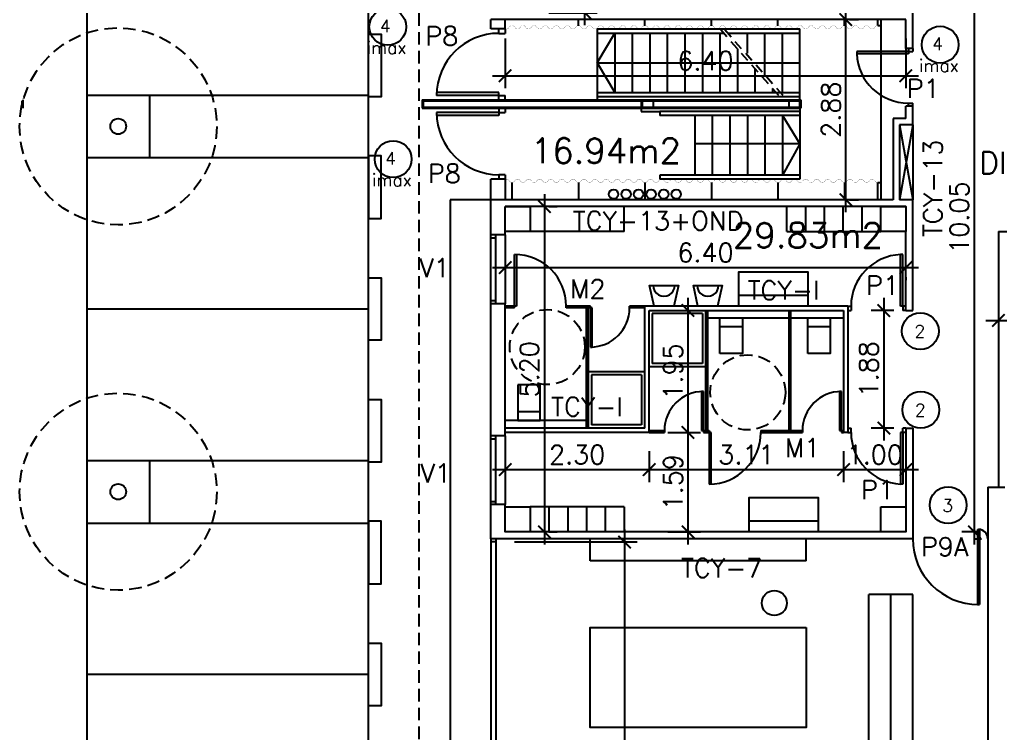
# Model space of a CAD drawing. Extents: x -1 to 154, y -18 to 77.
# Drawn here: x 20.01 to 35.67, y 16.11 to 27.52 of the extents above; entities that cross this region are included whole.
import ezdxf

# ---------------------------------------------------------------- set-up
doc = ezdxf.new("R2010")
doc.units = 0
doc.linetypes.add('TRAZOS', pattern=[0.75, 0.5, -0.25])
doc.layers.get('0').update_dxf_attribs({"linetype": 'CONTINUOUS'})
doc.layers.get('DEFPOINTS').update_dxf_attribs({"linetype": 'CONTINUOUS'})
for name, color, linetype in [('2', 2, 'CONTINUOUS'), ('4', 3, 'CONTINUOUS'), ('AMAESTRADO', 4, 'CONTINUOUS'), ('CARPINT', 1, 'CONTINUOUS'), ('COTAS', 7, 'CONTINUOUS'), ('MOB', 40, 'CONTINUOUS'), ('REF-CAR', 3, 'CONTINUOUS'), ('SANI', 6, 'CONTINUOUS'), ('SUP', 4, 'CONTINUOUS'), ('TABIQUERIA', 4, 'CONTINUOUS')]:
    doc.layers.add(name, color=color, linetype=linetype)
doc.styles.add('ROMANS', font='romans.shx')
doc.dimstyles.get("Standard").update_dxf_attribs({"dimtxt": 0.18, "dimasz": 0.18, "dimexe": 0.18, "dimexo": 0.0625, "dimgap": 0.09, "dimtad": 0, "dimtih": 1, "dimtoh": 1, "dimdec": 4, "dimzin": 0, "dimdsep": 46, "dimtxsty": 'Standard', "dimcen": 0.09, "dimadec": 0, "dimazin": 0, "dimtfac": 1, "dimtdec": 4, "dimtofl": 0, "dimtmove": 0, "dimatfit": 3, "dimfxl": 0, "dimtolj": 1, "dimtzin": 0, "dimarcsym": 0})

# ---------------------------------------------------------------- blocks, each defined once
blk = doc.blocks.new('_ARCHTICK')
at = {"color": 0, "linetype": 'ByBlock', "const_width": 0.15}
blk.add_lwpolyline([(-0.5, -0.5), (0.5, 0.5)], dxfattribs=at)
blk = doc.blocks.new('*D55')
at = {"linetype": 'ByBlock'}
for p, q in [((29.034, 27.432), (29.034, 30.182)), ((28.063, 29.982), (29.234, 29.982)), ((28.463, 27.632), (29.234, 27.632))]:
    blk.add_line(p, q, dxfattribs=at)
at = {"layer": 'DEFPOINTS', "color": 0, "linetype": 'ByBlock'}
for p in [(27.763, 29.982), (29.034, 29.982), (28.163, 27.632)]:
    blk.add_point(p, dxfattribs=at)
at = {"linetype": 'ByBlock', "xscale": 0.2, "yscale": 0.2, "zscale": 0.2}
for p, rotation in [((29.034, 29.982), 90), ((29.034, 27.632), 270)]:
    blk.add_blockref('_ARCHTICK', p, dxfattribs=dict(at, rotation=rotation))
at = {"linetype": 'ByBlock', "insert": (28.794, 28.807), "char_height": 0.3, "attachment_point": 5, "rotation": 90, "style": 'ROMANS'}
blk.add_mtext('\\A1;2.35', dxfattribs=at)
blk = doc.blocks.new('*D58')
at = {"linetype": 'ByBlock'}
for p, q in [((35.257, 29.582), (35.257, 19.132)), ((34.573, 29.382), (35.457, 29.382)), ((35.343, 19.332), (35.057, 19.332))]:
    blk.add_line(p, q, dxfattribs=at)
at = {"layer": 'DEFPOINTS', "color": 0, "linetype": 'ByBlock'}
for p in [(34.273, 29.382), (35.257, 19.332), (35.643, 19.332)]:
    blk.add_point(p, dxfattribs=at)
at = {"linetype": 'ByBlock', "xscale": 0.2, "yscale": 0.2, "zscale": 0.2}
for p, rotation in [((35.257, 29.382), 90), ((35.257, 19.332), 270)]:
    blk.add_blockref('_ARCHTICK', p, dxfattribs=dict(at, rotation=rotation))
at = {"linetype": 'ByBlock', "insert": (35.017, 24.357), "char_height": 0.3, "attachment_point": 5, "rotation": 90, "style": 'ROMANS'}
blk.add_mtext('\\A1;10.05', dxfattribs=at)
blk = doc.blocks.new('*D59')
at = {"linetype": 'ByBlock'}
for p, q in [((35.643, 23.832), (35.643, 22.514)), ((39.553, 23.832), (39.553, 22.514)), ((35.443, 22.714), (39.753, 22.714))]:
    blk.add_line(p, q, dxfattribs=at)
at = {"layer": 'DEFPOINTS', "color": 0, "linetype": 'ByBlock'}
for p in [(35.643, 24.132), (39.553, 24.132), (39.553, 22.714)]:
    blk.add_point(p, dxfattribs=at)
at = {"linetype": 'ByBlock', "xscale": 0.2, "yscale": 0.2, "zscale": 0.2, "rotation": 180}
blk.add_blockref('_ARCHTICK', (35.643, 22.714), dxfattribs=at)
at = {"linetype": 'ByBlock', "xscale": 0.2, "yscale": 0.2, "zscale": 0.2}
blk.add_blockref('_ARCHTICK', (39.553, 22.714), dxfattribs=at)
at = {"linetype": 'ByBlock', "insert": (37.598, 22.954), "char_height": 0.3, "attachment_point": 5, "style": 'ROMANS'}
blk.add_mtext('\\A1;3.91', dxfattribs=at)
blk = doc.blocks.new('*D61')
at = {"linetype": 'ByBlock'}
for p, q in [((34.273, 37.932), (34.273, 38.84)), ((39.553, 37.932), (39.553, 38.84)), ((34.073, 38.64), (39.753, 38.64))]:
    blk.add_line(p, q, dxfattribs=at)
at = {"layer": 'DEFPOINTS', "color": 0, "linetype": 'ByBlock'}
for p in [(39.553, 38.64), (34.273, 37.632), (39.553, 37.632)]:
    blk.add_point(p, dxfattribs=at)
at = {"linetype": 'ByBlock', "xscale": 0.2, "yscale": 0.2, "zscale": 0.2, "rotation": 180}
blk.add_blockref('_ARCHTICK', (34.273, 38.64), dxfattribs=at)
at = {"linetype": 'ByBlock', "xscale": 0.2, "yscale": 0.2, "zscale": 0.2}
blk.add_blockref('_ARCHTICK', (39.553, 38.64), dxfattribs=at)
at = {"linetype": 'ByBlock', "insert": (36.913, 38.88), "char_height": 0.3, "attachment_point": 5, "style": 'ROMANS'}
blk.add_mtext('\\A1;5.28', dxfattribs=at)
blk = doc.blocks.new('*D62')
at = {"linetype": 'ByBlock'}
for p, q in [((33.205, 24.442), (33.205, 27.722)), ((33.263, 27.522), (33.405, 27.522)), ((33.263, 24.642), (33.405, 24.642))]:
    blk.add_line(p, q, dxfattribs=at)
at = {"layer": 'DEFPOINTS', "color": 0, "linetype": 'ByBlock'}
for p in [(32.963, 27.522), (33.205, 27.522), (32.963, 24.642)]:
    blk.add_point(p, dxfattribs=at)
at = {"linetype": 'ByBlock', "xscale": 0.2, "yscale": 0.2, "zscale": 0.2}
for p, rotation in [((33.205, 27.522), 90), ((33.205, 24.642), 270)]:
    blk.add_blockref('_ARCHTICK', p, dxfattribs=dict(at, rotation=rotation))
at = {"linetype": 'ByBlock', "insert": (32.965, 26.082), "char_height": 0.3, "attachment_point": 5, "rotation": 90, "style": 'ROMANS'}
blk.add_mtext('\\A1;2.88', dxfattribs=at)
blk = doc.blocks.new('*D63')
at = {"linetype": 'ByBlock'}
for p, q in [((27.763, 27.222), (27.763, 26.424)), ((34.163, 27.222), (34.163, 26.424)), ((27.563, 26.624), (34.363, 26.624))]:
    blk.add_line(p, q, dxfattribs=at)
at = {"layer": 'DEFPOINTS', "color": 0, "linetype": 'ByBlock'}
for p in [(27.763, 27.522), (34.163, 27.522), (34.163, 26.624)]:
    blk.add_point(p, dxfattribs=at)
at = {"linetype": 'ByBlock', "xscale": 0.2, "yscale": 0.2, "zscale": 0.2, "rotation": 180}
blk.add_blockref('_ARCHTICK', (27.763, 26.624), dxfattribs=at)
at = {"linetype": 'ByBlock', "xscale": 0.2, "yscale": 0.2, "zscale": 0.2}
blk.add_blockref('_ARCHTICK', (34.163, 26.624), dxfattribs=at)
at = {"linetype": 'ByBlock', "insert": (30.963, 26.864), "char_height": 0.3, "attachment_point": 5, "style": 'ROMANS'}
blk.add_mtext('\\A1;6.40', dxfattribs=at)
blk = doc.blocks.new('*D64')
at = {"linetype": 'ByBlock'}
for p, q in [((27.763, 20.622), (27.763, 20.128)), ((30.063, 20.622), (30.063, 20.128)), ((27.563, 20.328), (30.263, 20.328))]:
    blk.add_line(p, q, dxfattribs=at)
at = {"layer": 'DEFPOINTS', "color": 0, "linetype": 'ByBlock'}
for p in [(27.763, 20.922), (30.063, 20.922), (30.063, 20.328)]:
    blk.add_point(p, dxfattribs=at)
at = {"linetype": 'ByBlock', "xscale": 0.2, "yscale": 0.2, "zscale": 0.2, "rotation": 180}
blk.add_blockref('_ARCHTICK', (27.763, 20.328), dxfattribs=at)
at = {"linetype": 'ByBlock', "xscale": 0.2, "yscale": 0.2, "zscale": 0.2}
blk.add_blockref('_ARCHTICK', (30.063, 20.328), dxfattribs=at)
at = {"linetype": 'ByBlock', "insert": (28.913, 20.568), "char_height": 0.3, "attachment_point": 5, "style": 'ROMANS'}
blk.add_mtext('\\A1;2.30', dxfattribs=at)
blk = doc.blocks.new('*D65')
at = {"linetype": 'ByBlock'}
for p, q in [((30.063, 20.622), (30.063, 20.128)), ((33.168, 20.622), (33.168, 20.128)), ((29.863, 20.328), (33.368, 20.328))]:
    blk.add_line(p, q, dxfattribs=at)
at = {"layer": 'DEFPOINTS', "color": 0, "linetype": 'ByBlock'}
for p in [(30.063, 20.922), (33.168, 20.922), (33.168, 20.328)]:
    blk.add_point(p, dxfattribs=at)
at = {"linetype": 'ByBlock', "xscale": 0.2, "yscale": 0.2, "zscale": 0.2, "rotation": 180}
blk.add_blockref('_ARCHTICK', (30.063, 20.328), dxfattribs=at)
at = {"linetype": 'ByBlock', "xscale": 0.2, "yscale": 0.2, "zscale": 0.2}
blk.add_blockref('_ARCHTICK', (33.168, 20.328), dxfattribs=at)
at = {"linetype": 'ByBlock', "insert": (31.616, 20.568), "char_height": 0.3, "attachment_point": 5, "style": 'ROMANS'}
blk.add_mtext('\\A1;3.11', dxfattribs=at)
blk = doc.blocks.new('*D66')
at = {"linetype": 'ByBlock'}
for p, q in [((33.168, 20.622), (33.168, 20.128)), ((34.163, 20.622), (34.163, 20.128)), ((32.968, 20.328), (34.363, 20.328))]:
    blk.add_line(p, q, dxfattribs=at)
at = {"layer": 'DEFPOINTS', "color": 0, "linetype": 'ByBlock'}
for p in [(33.168, 20.922), (34.163, 20.922), (34.163, 20.328)]:
    blk.add_point(p, dxfattribs=at)
at = {"linetype": 'ByBlock', "xscale": 0.2, "yscale": 0.2, "zscale": 0.2, "rotation": 180}
blk.add_blockref('_ARCHTICK', (33.168, 20.328), dxfattribs=at)
at = {"linetype": 'ByBlock', "xscale": 0.2, "yscale": 0.2, "zscale": 0.2}
blk.add_blockref('_ARCHTICK', (34.163, 20.328), dxfattribs=at)
at = {"linetype": 'ByBlock', "insert": (33.666, 20.568), "char_height": 0.3, "attachment_point": 5, "style": 'ROMANS'}
blk.add_mtext('\\A1;1.00', dxfattribs=at)
blk = doc.blocks.new('*D67')
at = {"linetype": 'ByBlock'}
for p, q in [((30.683, 23.072), (30.683, 20.722)), ((30.363, 22.872), (30.883, 22.872)), ((30.363, 20.922), (30.883, 20.922))]:
    blk.add_line(p, q, dxfattribs=at)
at = {"layer": 'DEFPOINTS', "color": 0, "linetype": 'ByBlock'}
for p in [(30.063, 22.872), (30.063, 20.922), (30.683, 20.922)]:
    blk.add_point(p, dxfattribs=at)
at = {"linetype": 'ByBlock', "xscale": 0.2, "yscale": 0.2, "zscale": 0.2}
for p, rotation in [((30.683, 22.872), 90), ((30.683, 20.922), 270)]:
    blk.add_blockref('_ARCHTICK', p, dxfattribs=dict(at, rotation=rotation))
at = {"linetype": 'ByBlock', "insert": (30.443, 21.897), "char_height": 0.3, "attachment_point": 5, "rotation": 90, "style": 'ROMANS'}
blk.add_mtext('\\A1;1.95', dxfattribs=at)
blk = doc.blocks.new('*D68')
at = {"linetype": 'ByBlock'}
for p, q in [((30.683, 21.122), (30.683, 19.132)), ((30.363, 20.922), (30.883, 20.922)), ((30.363, 19.332), (30.883, 19.332))]:
    blk.add_line(p, q, dxfattribs=at)
at = {"layer": 'DEFPOINTS', "color": 0, "linetype": 'ByBlock'}
for p in [(30.063, 20.922), (30.063, 19.332), (30.683, 19.332)]:
    blk.add_point(p, dxfattribs=at)
at = {"linetype": 'ByBlock', "xscale": 0.2, "yscale": 0.2, "zscale": 0.2}
for p, rotation in [((30.683, 20.922), 90), ((30.683, 19.332), 270)]:
    blk.add_blockref('_ARCHTICK', p, dxfattribs=dict(at, rotation=rotation))
at = {"linetype": 'ByBlock', "insert": (30.443, 20.127), "char_height": 0.3, "attachment_point": 5, "rotation": 90, "style": 'ROMANS'}
blk.add_mtext('\\A1;1.59', dxfattribs=at)
blk = doc.blocks.new('*D69')
at = {"linetype": 'ByBlock'}
for p, q in [((28.391, 24.732), (28.391, 19.132)), ((28.463, 24.532), (28.591, 24.532)), ((28.463, 19.332), (28.591, 19.332))]:
    blk.add_line(p, q, dxfattribs=at)
at = {"layer": 'DEFPOINTS', "color": 0, "linetype": 'ByBlock'}
for p in [(28.163, 24.532), (28.163, 19.332), (28.391, 19.332)]:
    blk.add_point(p, dxfattribs=at)
at = {"linetype": 'ByBlock', "xscale": 0.2, "yscale": 0.2, "zscale": 0.2}
for p, rotation in [((28.391, 24.532), 90), ((28.391, 19.332), 270)]:
    blk.add_blockref('_ARCHTICK', p, dxfattribs=dict(at, rotation=rotation))
at = {"linetype": 'ByBlock', "insert": (28.151, 21.932), "char_height": 0.3, "attachment_point": 5, "rotation": 90, "style": 'ROMANS'}
blk.add_mtext('\\A1;5.20', dxfattribs=at)
blk = doc.blocks.new('*D70')
at = {"linetype": 'ByBlock'}
for p, q in [((27.563, 23.985), (34.363, 23.985)), ((27.763, 23.832), (27.763, 23.785)), ((34.163, 23.832), (34.163, 23.785))]:
    blk.add_line(p, q, dxfattribs=at)
at = {"layer": 'DEFPOINTS', "color": 0, "linetype": 'ByBlock'}
for p in [(27.763, 24.132), (34.163, 24.132), (34.163, 23.985)]:
    blk.add_point(p, dxfattribs=at)
at = {"linetype": 'ByBlock', "xscale": 0.2, "yscale": 0.2, "zscale": 0.2, "rotation": 180}
blk.add_blockref('_ARCHTICK', (27.763, 23.985), dxfattribs=at)
at = {"linetype": 'ByBlock', "xscale": 0.2, "yscale": 0.2, "zscale": 0.2}
blk.add_blockref('_ARCHTICK', (34.163, 23.985), dxfattribs=at)
at = {"linetype": 'ByBlock', "insert": (30.963, 24.225), "char_height": 0.3, "attachment_point": 5, "style": 'ROMANS'}
blk.add_mtext('\\A1;6.40', dxfattribs=at)
blk = doc.blocks.new('*D71')
at = {"linetype": 'ByBlock'}
for p, q in [((33.811, 23.072), (33.811, 20.792)), ((33.973, 22.872), (33.611, 22.872)), ((33.973, 20.992), (33.611, 20.992))]:
    blk.add_line(p, q, dxfattribs=at)
at = {"layer": 'DEFPOINTS', "color": 0, "linetype": 'ByBlock'}
for p in [(34.273, 22.872), (33.811, 20.992), (34.273, 20.992)]:
    blk.add_point(p, dxfattribs=at)
at = {"linetype": 'ByBlock', "xscale": 0.2, "yscale": 0.2, "zscale": 0.2}
for p, rotation in [((33.811, 22.872), 90), ((33.811, 20.992), 270)]:
    blk.add_blockref('_ARCHTICK', p, dxfattribs=dict(at, rotation=rotation))
at = {"linetype": 'ByBlock', "insert": (33.571, 21.932), "char_height": 0.3, "attachment_point": 5, "rotation": 90, "style": 'ROMANS'}
blk.add_mtext('\\A1;1.88', dxfattribs=at)
blk = doc.blocks.new('*D73')
at = {"linetype": 'ByBlock'}
for p, q in [((29.671, 19.372), (29.671, 4.132)), ((27.913, 19.172), (29.871, 19.172)), ((29.653, 4.332), (29.871, 4.332))]:
    blk.add_line(p, q, dxfattribs=at)
at = {"layer": 'DEFPOINTS', "color": 0, "linetype": 'ByBlock'}
for p in [(27.613, 19.172), (29.353, 4.332), (29.671, 4.332)]:
    blk.add_point(p, dxfattribs=at)
at = {"linetype": 'ByBlock', "xscale": 0.2, "yscale": 0.2, "zscale": 0.2}
for p, rotation in [((29.671, 19.172), 90), ((29.671, 4.332), 270)]:
    blk.add_blockref('_ARCHTICK', p, dxfattribs=dict(at, rotation=rotation))
at = {"linetype": 'ByBlock', "insert": (29.431, 11.752), "char_height": 0.3, "attachment_point": 5, "rotation": 90, "style": 'ROMANS'}
blk.add_mtext('\\A1;14.84', dxfattribs=at)
blk = doc.blocks.new('P80I')
for p, q in [((-0.07, 0), (-0.07, -0.05)), ((0, 0), (0, -0.05)), ((0, -0.05), (-0.07, -0.05)), ((0, -0.05), (0.825, -0.05)), ((0, -0.05), (0, -0.085)), ((0, -0.085), (0.825, -0.085)), ((0.825, -0.05), (0.825, -0.085)), ((0, -0.875), (-0.07, -0.875)), ((-0.07, -0.925), (-0.07, -0.875)), ((0, -0.925), (0, -0.875))]:
    blk.add_line(p, q)
blk.add_arc((0, -0.05), 0.825, 270, 357.5685)
blk = doc.blocks.new('P80D')
for p, q in [((0, 0), (0, -0.05)), ((0.07, 0), (0.07, -0.05)), ((0, -0.05), (-0.825, -0.05)), ((-0.825, -0.05), (-0.825, -0.085)), ((0, -0.085), (-0.825, -0.085)), ((0, -0.05), (0.07, -0.05)), ((0, -0.05), (0, -0.085)), ((0, -0.875), (0.07, -0.875)), ((0, -0.925), (0, -0.875)), ((0.07, -0.925), (0.07, -0.875))]:
    blk.add_line(p, q)
blk.add_arc((0, -0.05), 0.825, 182.4315, 270)

msp = doc.modelspace()

# ---------------------------------------------------------------- linework, layer by layer
at = {"layer": '2', "linetype": 'TRAZOS', "ltscale": 0.4}
msp.add_line((26.383, 59.722), (26.383, -7.168), dxfattribs=at)
at = {"layer": '2'}
for p, q in [((21.082, 37.995), (21.082, -6.725)), ((25.582, -6.725), (25.582, 37.995)), ((28.934, 27.422), (28.934, 27.522)), ((29.996, 27.422), (29.996, 27.522)), ((31.058, 27.422), (31.058, 27.522)), ((32.12, 27.422), (32.12, 27.522)), ((33.182, 27.422), (33.182, 27.522)), ((33.713, 27.426), (33.713, 27.522)), ((33.713, 27.426), (33.763, 27.426)), ((33.763, 27.522), (33.763, 24.642)), ((29.233, 27.372), (32.472, 27.372)), ((29.233, 27.372), (29.233, 27.307)), ((29.233, 27.307), (31.25, 27.307)), ((29.233, 26.832), (29.513, 27.307)), ((29.233, 27.307), (29.233, 26.357)), ((29.513, 27.307), (29.513, 26.357)), ((29.793, 27.307), (29.793, 26.357)), ((30.073, 27.307), (30.073, 26.357)), ((30.353, 27.307), (30.353, 26.357)), ((30.633, 27.307), (30.633, 26.357)), ((30.913, 27.307), (30.913, 26.357)), ((31.193, 27.307), (31.193, 26.357)), ((31.317, 27.307), (32.472, 27.307)), ((31.632, 26.985), (31.632, 27.307)), ((31.912, 26.633), (31.912, 27.307)), ((32.192, 26.357), (32.192, 27.307)), ((32.472, 26.237), (32.472, 27.372)), ((31.473, 27.054), (31.473, 26.357)), ((29.233, 26.832), (31.86, 26.832)), ((29.233, 26.832), (29.513, 26.357)), ((31.737, 26.832), (32.472, 26.832)), ((31.753, 26.737), (31.753, 26.357)), ((29.233, 26.357), (32.472, 26.357)), ((29.233, 26.357), (29.233, 26.237)), ((32.033, 26.421), (32.033, 26.357)), ((21.082, 26.315), (25.582, 26.315)), ((22.082, 26.315), (22.082, 25.315)), ((29.233, 26.292), (32.472, 26.292)), ((29.937, 26.107), (29.937, 26.052)), ((29.937, 26.052), (30.232, 26.052)), ((32.472, 26.052), (30.232, 26.052)), ((30.232, 26.052), (30.232, 25.987)), ((32.472, 26.107), (32.472, 24.972)), ((32.472, 25.987), (30.232, 25.987)), ((30.792, 25.987), (30.792, 25.037)), ((31.072, 25.987), (31.072, 25.037)), ((31.352, 25.987), (31.352, 25.037)), ((31.632, 25.987), (31.632, 25.037)), ((31.912, 25.987), (31.912, 25.037)), ((32.192, 25.987), (32.192, 25.037)), ((32.192, 25.987), (32.472, 25.537)), ((34.273, 25.842), (34.063, 24.642)), ((34.063, 25.842), (34.273, 24.642)), ((34.273, 25.842), (34.273, 24.642)), ((32.472, 25.537), (30.792, 25.537)), ((32.472, 25.537), (32.192, 25.037)), ((21.082, 25.315), (25.582, 25.315)), ((27.872, 24.918), (27.872, 24.642)), ((28.934, 24.918), (28.934, 24.642)), ((29.996, 24.918), (29.996, 24.642)), ((32.472, 25.037), (30.232, 25.037)), ((30.232, 25.037), (30.232, 24.972)), ((32.472, 24.972), (30.232, 24.972)), ((31.058, 24.918), (31.058, 24.642)), ((32.12, 24.918), (32.12, 24.642)), ((33.182, 24.918), (33.182, 24.642)), ((33.713, 24.918), (33.763, 24.918)), ((33.713, 24.642), (33.713, 24.918)), ((26.883, 24.642), (26.883, 4.557)), ((27.533, 24.642), (26.883, 24.642)), ((35.643, 24.132), (39.553, 24.132)), ((35.643, 24.132), (35.643, 20.047)), ((27.763, 24.081), (27.763, 22.981)), ((25.582, 22.895), (21.082, 22.895)), ((27.763, 20.871), (27.763, 19.771)), ((21.082, 20.475), (25.582, 20.475)), ((22.082, 20.475), (22.082, 19.475)), ((21.082, 19.475), (25.582, 19.475)), ((25.582, 17.055), (21.082, 17.055))]:
    msp.add_line(p, q, dxfattribs=at)
at = {"layer": '2', "linetype": 'TRAZOS', "ltscale": 0.3}
for p, q in [((32.134, 26.307), (31.206, 27.357)), ((32.201, 26.307), (31.272, 27.357))]:
    msp.add_line(p, q, dxfattribs=at)
at = {"layer": '2', "const_width": 0.003}
for points in [[(28.138, 27.372, -0.223555), (28.102, 27.388), (28.086, 27.409, 0.223555), (28.049, 27.426, 0.223555), (28.013, 27.409), (27.996, 27.388, -0.47063), (27.925, 27.388), (27.909, 27.409, 0.223555), (27.872, 27.426, 0.223555), (27.836, 27.409), (27.819, 27.388, -0.348903), (27.763, 27.377)], [(28.049, 24.918, -0.223555), (28.014, 24.934), (27.997, 24.955, 0.223555), (27.961, 24.972, 0.223555), (27.924, 24.955), (27.908, 24.934, -0.47063), (27.837, 24.934), (27.82, 24.955, 0.223555), (27.784, 24.972, 0.112667), (27.763, 24.967, 0.112667)]]:
    msp.add_lwpolyline(points, format="xyb", dxfattribs=at)
at = {"layer": '2'}
for points in [[(29.465, 27.426, 0.003, 0.003, 0.223555), (29.429, 27.409, 0.003, 0.003, 0), (29.412, 27.388, 0.003, 0.003, -0.47063), (29.341, 27.388, 0.003, 0.003, 0), (29.325, 27.409, 0.003, 0.003, 0.223555), (29.288, 27.426, 0.003, 0.003, 0.223555), (29.252, 27.409, 0.003, 0.003, 0), (29.235, 27.388, 0.003, 0.003, -0.47063), (29.164, 27.388, 0.003, 0.003, 0), (29.148, 27.409, 0.003, 0.003, 0.223555), (29.111, 27.426, 0.003, 0.003, 0.223555), (29.075, 27.409, 0.003, 0.003, 0), (29.058, 27.388, 0.003, 0.003, -0.47063), (28.987, 27.388, 0.003, 0.003, 0), (28.971, 27.409, 0.003, 0.003, 0.223555), (28.934, 27.426, 0.003, 0.003, 0.223555), (28.898, 27.409, 0.003, 0.003, 0), (28.881, 27.388, 0.003, 0.003, -0.47063), (28.81, 27.388, 0.003, 0.003, 0), (28.794, 27.409, 0.003, 0.003, 0.223555), (28.757, 27.426, 0.003, 0.003, 0.223555), (28.721, 27.409, 0.003, 0.003, 0), (28.704, 27.388, 0.003, 0.003, -0.47063), (28.633, 27.388, 0.003, 0.003, 0), (28.617, 27.409, 0.003, 0.003, 0.223555), (28.58, 27.426, 0.003, 0.003, 0.223555), (28.544, 27.409, 0.003, 0.003, 0), (28.527, 27.388, 0.003, 0.003, -0.47063), (28.456, 27.388, 0.003, 0.003, 0), (28.44, 27.409, 0.003, 0.003, 0.223555), (28.403, 27.426, 0.003, 0.003, 0.223555), (28.367, 27.409, 0.003, 0.003, 0), (28.35, 27.388, 0.003, 0.003, -0.47063), (28.279, 27.388, 0.003, 0.003, 0), (28.263, 27.409, 0.003, 0.003, 0.223555), (28.226, 27.426, 0.003, 0.003, 0.223555), (28.19, 27.409, 0.003, 0.003, 0), (28.173, 27.388, 0.003, 0.003, -0.47063), (28.102, 27.388, 0.003, 0.003, 0), (28.086, 27.409, 0.003, 0.003, 0.223555), (28.049, 27.426, 0, 0, 0)], [(30.881, 27.426, 0.003, 0.003, 0.223555), (30.845, 27.409, 0.003, 0.003, 0), (30.828, 27.388, 0.003, 0.003, -0.47063), (30.757, 27.388, 0.003, 0.003, 0), (30.741, 27.409, 0.003, 0.003, 0.223555), (30.704, 27.426, 0.003, 0.003, 0.223555), (30.668, 27.409, 0.003, 0.003, 0), (30.651, 27.388, 0.003, 0.003, -0.47063), (30.58, 27.388, 0.003, 0.003, 0), (30.564, 27.409, 0.003, 0.003, 0.223555), (30.527, 27.426, 0.003, 0.003, 0.223555), (30.491, 27.409, 0.003, 0.003, 0), (30.474, 27.388, 0.003, 0.003, -0.47063), (30.403, 27.388, 0.003, 0.003, 0), (30.387, 27.409, 0.003, 0.003, 0.223555), (30.35, 27.426, 0.003, 0.003, 0.223555), (30.314, 27.409, 0.003, 0.003, 0), (30.297, 27.388, 0.003, 0.003, -0.47063), (30.226, 27.388, 0.003, 0.003, 0), (30.21, 27.409, 0.003, 0.003, 0.223555), (30.173, 27.426, 0.003, 0.003, 0.223555), (30.137, 27.409, 0.003, 0.003, 0), (30.12, 27.388, 0.003, 0.003, -0.47063), (30.049, 27.388, 0.003, 0.003, 0), (30.033, 27.409, 0.003, 0.003, 0.223555), (29.996, 27.426, 0.003, 0.003, 0.223555), (29.96, 27.409, 0.003, 0.003, 0), (29.943, 27.388, 0.003, 0.003, -0.47063), (29.872, 27.388, 0.003, 0.003, 0), (29.856, 27.409, 0.003, 0.003, 0.223555), (29.819, 27.426, 0.003, 0.003, 0.223555), (29.783, 27.409, 0.003, 0.003, 0), (29.766, 27.388, 0.003, 0.003, -0.47063), (29.695, 27.388, 0.003, 0.003, 0), (29.679, 27.409, 0.003, 0.003, 0.223555), (29.642, 27.426, 0.003, 0.003, 0.223555), (29.606, 27.409, 0.003, 0.003, 0), (29.589, 27.388, 0.003, 0.003, -0.47063), (29.518, 27.388, 0.003, 0.003, 0), (29.502, 27.409, 0.003, 0.003, 0.223555), (29.465, 27.426, 0, 0, 0)], [(32.297, 27.426, 0.003, 0.003, 0.223555), (32.261, 27.409, 0.003, 0.003, 0), (32.244, 27.388, 0.003, 0.003, -0.47063), (32.173, 27.388, 0.003, 0.003, 0), (32.157, 27.409, 0.003, 0.003, 0.223555), (32.12, 27.426, 0.003, 0.003, 0.223555), (32.084, 27.409, 0.003, 0.003, 0), (32.067, 27.388, 0.003, 0.003, -0.47063), (31.996, 27.388, 0.003, 0.003, 0), (31.98, 27.409, 0.003, 0.003, 0.223555), (31.943, 27.426, 0.003, 0.003, 0.223555), (31.907, 27.409, 0.003, 0.003, 0), (31.89, 27.388, 0.003, 0.003, -0.47063), (31.819, 27.388, 0.003, 0.003, 0), (31.803, 27.409, 0.003, 0.003, 0.223555), (31.766, 27.426, 0.003, 0.003, 0.223555), (31.73, 27.409, 0.003, 0.003, 0), (31.713, 27.388, 0.003, 0.003, -0.47063), (31.642, 27.388, 0.003, 0.003, 0), (31.626, 27.409, 0.003, 0.003, 0.223555), (31.589, 27.426, 0.003, 0.003, 0.223555), (31.553, 27.409, 0.003, 0.003, 0), (31.536, 27.388, 0.003, 0.003, -0.47063), (31.465, 27.388, 0.003, 0.003, 0), (31.449, 27.409, 0.003, 0.003, 0.223555), (31.412, 27.426, 0.003, 0.003, 0.223555), (31.376, 27.409, 0.003, 0.003, 0), (31.359, 27.388, 0.003, 0.003, -0.47063), (31.288, 27.388, 0.003, 0.003, 0), (31.272, 27.409, 0.003, 0.003, 0.223555), (31.235, 27.426, 0.003, 0.003, 0.223555), (31.199, 27.409, 0.003, 0.003, 0), (31.182, 27.388, 0.003, 0.003, -0.47063), (31.111, 27.388, 0.003, 0.003, 0), (31.095, 27.409, 0.003, 0.003, 0.223555), (31.058, 27.426, 0.003, 0.003, 0.223555), (31.022, 27.409, 0.003, 0.003, 0), (31.005, 27.388, 0.003, 0.003, -0.47063), (30.934, 27.388, 0.003, 0.003, 0), (30.918, 27.409, 0.003, 0.003, 0.223555), (30.881, 27.426, 0, 0, 0)], [(33.713, 27.426, 0.003, 0.003, 0.223555), (33.677, 27.409, 0.003, 0.003, 0), (33.66, 27.388, 0.003, 0.003, -0.47063), (33.589, 27.388, 0.003, 0.003, 0), (33.573, 27.409, 0.003, 0.003, 0.223555), (33.536, 27.426, 0.003, 0.003, 0.223555), (33.5, 27.409, 0.003, 0.003, 0), (33.483, 27.388, 0.003, 0.003, -0.47063), (33.412, 27.388, 0.003, 0.003, 0), (33.396, 27.409, 0.003, 0.003, 0.223555), (33.359, 27.426, 0.003, 0.003, 0.223555), (33.323, 27.409, 0.003, 0.003, 0), (33.306, 27.388, 0.003, 0.003, -0.47063), (33.235, 27.388, 0.003, 0.003, 0), (33.219, 27.409, 0.003, 0.003, 0.223555), (33.182, 27.426, 0.003, 0.003, 0.223555), (33.146, 27.409, 0.003, 0.003, 0), (33.129, 27.388, 0.003, 0.003, -0.47063), (33.058, 27.388, 0.003, 0.003, 0), (33.042, 27.409, 0.003, 0.003, 0.223555), (33.005, 27.426, 0.003, 0.003, 0.223555), (32.969, 27.409, 0.003, 0.003, 0), (32.952, 27.388, 0.003, 0.003, -0.47063), (32.881, 27.388, 0.003, 0.003, 0), (32.865, 27.409, 0.003, 0.003, 0.223555), (32.828, 27.426, 0.003, 0.003, 0.223555), (32.792, 27.409, 0.003, 0.003, 0), (32.775, 27.388, 0.003, 0.003, -0.47063), (32.704, 27.388, 0.003, 0.003, 0), (32.688, 27.409, 0.003, 0.003, 0.223555), (32.651, 27.426, 0.003, 0.003, 0.223555), (32.615, 27.409, 0.003, 0.003, 0), (32.598, 27.388, 0.003, 0.003, -0.47063), (32.527, 27.388, 0.003, 0.003, 0), (32.511, 27.409, 0.003, 0.003, 0.223555), (32.474, 27.426, 0.003, 0.003, 0.223555), (32.438, 27.409, 0.003, 0.003, 0), (32.421, 27.388, 0.003, 0.003, -0.47063), (32.35, 27.388, 0.003, 0.003, 0), (32.334, 27.409, 0.003, 0.003, 0.223555), (32.297, 27.426, 0, 0, 0)], [(29.465, 24.918, 0.003, 0.003, -0.223555), (29.429, 24.935, 0.003, 0.003, 0), (29.412, 24.955, 0.003, 0.003, 0.47063), (29.341, 24.955, 0.003, 0.003, 0), (29.325, 24.935, 0.003, 0.003, -0.223555), (29.288, 24.918, 0.003, 0.003, -0.223555), (29.252, 24.935, 0.003, 0.003, 0), (29.235, 24.955, 0.003, 0.003, 0.47063), (29.164, 24.955, 0.003, 0.003, 0), (29.148, 24.935, 0.003, 0.003, -0.223555), (29.111, 24.918, 0.003, 0.003, -0.223555), (29.075, 24.935, 0.003, 0.003, 0), (29.058, 24.955, 0.003, 0.003, 0.47063), (28.987, 24.955, 0.003, 0.003, 0), (28.971, 24.935, 0.003, 0.003, -0.223555), (28.934, 24.918, 0.003, 0.003, -0.223555), (28.898, 24.935, 0.003, 0.003, 0), (28.881, 24.955, 0.003, 0.003, 0.47063), (28.81, 24.955, 0.003, 0.003, 0), (28.794, 24.935, 0.003, 0.003, -0.223555), (28.757, 24.918, 0.003, 0.003, -0.223555), (28.721, 24.935, 0.003, 0.003, 0), (28.704, 24.955, 0.003, 0.003, 0.47063), (28.633, 24.955, 0.003, 0.003, 0), (28.617, 24.935, 0.003, 0.003, -0.223555), (28.58, 24.918, 0.003, 0.003, -0.223555), (28.544, 24.935, 0.003, 0.003, 0), (28.527, 24.955, 0.003, 0.003, 0.47063), (28.456, 24.955, 0.003, 0.003, 0), (28.44, 24.935, 0.003, 0.003, -0.223555), (28.403, 24.918, 0.003, 0.003, -0.223555), (28.367, 24.935, 0.003, 0.003, 0), (28.35, 24.955, 0.003, 0.003, 0.47063), (28.279, 24.955, 0.003, 0.003, 0), (28.263, 24.935, 0.003, 0.003, -0.223555), (28.226, 24.918, 0.003, 0.003, -0.223555), (28.19, 24.935, 0.003, 0.003, 0), (28.173, 24.955, 0.003, 0.003, 0.47063), (28.102, 24.955, 0.003, 0.003, 0), (28.086, 24.935, 0.003, 0.003, -0.223555), (28.049, 24.918, 0, 0, 0)], [(30.881, 24.918, 0.003, 0.003, -0.223555), (30.845, 24.935, 0.003, 0.003, 0), (30.828, 24.955, 0.003, 0.003, 0.47063), (30.757, 24.955, 0.003, 0.003, 0), (30.741, 24.935, 0.003, 0.003, -0.223555), (30.704, 24.918, 0.003, 0.003, -0.223555), (30.668, 24.935, 0.003, 0.003, 0), (30.651, 24.955, 0.003, 0.003, 0.47063), (30.58, 24.955, 0.003, 0.003, 0), (30.564, 24.935, 0.003, 0.003, -0.223555), (30.527, 24.918, 0.003, 0.003, -0.223555), (30.491, 24.935, 0.003, 0.003, 0), (30.474, 24.955, 0.003, 0.003, 0.47063), (30.403, 24.955, 0.003, 0.003, 0), (30.387, 24.935, 0.003, 0.003, -0.223555), (30.35, 24.918, 0.003, 0.003, -0.223555), (30.314, 24.935, 0.003, 0.003, 0), (30.297, 24.955, 0.003, 0.003, 0.47063), (30.226, 24.955, 0.003, 0.003, 0), (30.21, 24.935, 0.003, 0.003, -0.223555), (30.173, 24.918, 0.003, 0.003, -0.223555), (30.137, 24.935, 0.003, 0.003, 0), (30.12, 24.955, 0.003, 0.003, 0.47063), (30.049, 24.955, 0.003, 0.003, 0), (30.033, 24.935, 0.003, 0.003, -0.223555), (29.996, 24.918, 0.003, 0.003, -0.223555), (29.96, 24.935, 0.003, 0.003, 0), (29.943, 24.955, 0.003, 0.003, 0.47063), (29.872, 24.955, 0.003, 0.003, 0), (29.856, 24.935, 0.003, 0.003, -0.223555), (29.819, 24.918, 0.003, 0.003, -0.223555), (29.783, 24.935, 0.003, 0.003, 0), (29.766, 24.955, 0.003, 0.003, 0.47063), (29.695, 24.955, 0.003, 0.003, 0), (29.679, 24.935, 0.003, 0.003, -0.223555), (29.642, 24.918, 0.003, 0.003, -0.223555), (29.606, 24.935, 0.003, 0.003, 0), (29.589, 24.955, 0.003, 0.003, 0.47063), (29.518, 24.955, 0.003, 0.003, 0), (29.502, 24.935, 0.003, 0.003, -0.223555), (29.465, 24.918, 0, 0, 0)], [(32.297, 24.918, 0.003, 0.003, -0.223555), (32.261, 24.935, 0.003, 0.003, 0), (32.244, 24.955, 0.003, 0.003, 0.47063), (32.173, 24.955, 0.003, 0.003, 0), (32.157, 24.935, 0.003, 0.003, -0.223555), (32.12, 24.918, 0.003, 0.003, -0.223555), (32.084, 24.935, 0.003, 0.003, 0), (32.067, 24.955, 0.003, 0.003, 0.47063), (31.996, 24.955, 0.003, 0.003, 0), (31.98, 24.935, 0.003, 0.003, -0.223555), (31.943, 24.918, 0.003, 0.003, -0.223555), (31.907, 24.935, 0.003, 0.003, 0), (31.89, 24.955, 0.003, 0.003, 0.47063), (31.819, 24.955, 0.003, 0.003, 0), (31.803, 24.935, 0.003, 0.003, -0.223555), (31.766, 24.918, 0.003, 0.003, -0.223555), (31.73, 24.935, 0.003, 0.003, 0), (31.713, 24.955, 0.003, 0.003, 0.47063), (31.642, 24.955, 0.003, 0.003, 0), (31.626, 24.935, 0.003, 0.003, -0.223555), (31.589, 24.918, 0.003, 0.003, -0.223555), (31.553, 24.935, 0.003, 0.003, 0), (31.536, 24.955, 0.003, 0.003, 0.47063), (31.465, 24.955, 0.003, 0.003, 0), (31.449, 24.935, 0.003, 0.003, -0.223555), (31.412, 24.918, 0.003, 0.003, -0.223555), (31.376, 24.935, 0.003, 0.003, 0), (31.359, 24.955, 0.003, 0.003, 0.47063), (31.288, 24.955, 0.003, 0.003, 0), (31.272, 24.935, 0.003, 0.003, -0.223555), (31.235, 24.918, 0.003, 0.003, -0.223555), (31.199, 24.935, 0.003, 0.003, 0), (31.182, 24.955, 0.003, 0.003, 0.47063), (31.111, 24.955, 0.003, 0.003, 0), (31.095, 24.935, 0.003, 0.003, -0.223555), (31.058, 24.918, 0.003, 0.003, -0.223555), (31.022, 24.935, 0.003, 0.003, 0), (31.005, 24.955, 0.003, 0.003, 0.47063), (30.934, 24.955, 0.003, 0.003, 0), (30.918, 24.935, 0.003, 0.003, -0.223555), (30.881, 24.918, 0, 0, 0)], [(33.713, 24.918, 0.003, 0.003, -0.223555), (33.677, 24.935, 0.003, 0.003, 0), (33.66, 24.955, 0.003, 0.003, 0.47063), (33.589, 24.955, 0.003, 0.003, 0), (33.573, 24.935, 0.003, 0.003, -0.223555), (33.536, 24.918, 0.003, 0.003, -0.223555), (33.5, 24.935, 0.003, 0.003, 0), (33.483, 24.955, 0.003, 0.003, 0.47063), (33.412, 24.955, 0.003, 0.003, 0), (33.396, 24.935, 0.003, 0.003, -0.223555), (33.359, 24.918, 0.003, 0.003, -0.223555), (33.323, 24.935, 0.003, 0.003, 0), (33.306, 24.955, 0.003, 0.003, 0.47063), (33.235, 24.955, 0.003, 0.003, 0), (33.219, 24.935, 0.003, 0.003, -0.223555), (33.182, 24.918, 0.003, 0.003, -0.223555), (33.146, 24.935, 0.003, 0.003, 0), (33.129, 24.955, 0.003, 0.003, 0.47063), (33.058, 24.955, 0.003, 0.003, 0), (33.042, 24.935, 0.003, 0.003, -0.223555), (33.005, 24.918, 0.003, 0.003, -0.223555), (32.969, 24.935, 0.003, 0.003, 0), (32.952, 24.955, 0.003, 0.003, 0.47063), (32.881, 24.955, 0.003, 0.003, 0), (32.865, 24.935, 0.003, 0.003, -0.223555), (32.828, 24.918, 0.003, 0.003, -0.223555), (32.792, 24.935, 0.003, 0.003, 0), (32.775, 24.955, 0.003, 0.003, 0.47063), (32.704, 24.955, 0.003, 0.003, 0), (32.688, 24.935, 0.003, 0.003, -0.223555), (32.651, 24.918, 0.003, 0.003, -0.223555), (32.615, 24.935, 0.003, 0.003, 0), (32.598, 24.955, 0.003, 0.003, 0.47063), (32.527, 24.955, 0.003, 0.003, 0), (32.511, 24.935, 0.003, 0.003, -0.223555), (32.474, 24.918, 0.003, 0.003, -0.223555), (32.438, 24.935, 0.003, 0.003, 0), (32.421, 24.955, 0.003, 0.003, 0.47063), (32.35, 24.955, 0.003, 0.003, 0), (32.334, 24.935, 0.003, 0.003, -0.223555), (32.297, 24.918, 0, 0, 0)]]:
    msp.add_lwpolyline(points, format="xyseb", dxfattribs=at)
for points in [[(25.582, 27.288), (25.782, 27.288), (25.782, 26.288), (25.582, 26.288)], [(25.582, 24.342), (25.782, 24.342), (25.782, 25.342), (25.582, 25.342)], [(25.582, 23.395), (25.782, 23.395), (25.782, 22.395), (25.582, 22.395)], [(25.582, 21.448), (25.782, 21.448), (25.782, 20.448), (25.582, 20.448)], [(25.582, 18.502), (25.782, 18.502), (25.782, 19.502), (25.582, 19.502)], [(25.582, 17.555), (25.782, 17.555), (25.782, 16.555), (25.582, 16.555)]]:
    msp.add_lwpolyline(points, close=True, dxfattribs=at)
at = {"layer": '2', "linetype": 'TRAZOS', "ltscale": 0.4}
for centre, radius in [((21.582, 25.815), 1.575), ((28.436, 22.287), 0.6), ((31.639, 21.563), 0.6), ((21.582, 19.975), 1.575)]:
    msp.add_circle(centre, radius, dxfattribs=at)
at = {"layer": '2'}
for centre in [(29.495, 24.73), (29.695, 24.73), (29.895, 24.73), (30.095, 24.73), (30.295, 24.73), (30.495, 24.73)]:
    msp.add_circle(centre, 0.075, dxfattribs=at)
at = {"layer": '4'}
for p, q in [((34.273, 27.062), (34.273, 28.312)), ((34.163, 27.522), (27.533, 27.522)), ((27.533, 27.372), (27.533, 27.522)), ((27.763, 27.372), (27.763, 27.522)), ((34.163, 27.062), (34.163, 27.522)), ((27.763, 27.372), (27.533, 27.372)), ((34.273, 27.062), (34.163, 27.062)), ((20.042, 26.222), (20.042, 26.122)), ((20.057, 26.237), (20.057, 26.107)), ((26.437, 26.237), (32.487, 26.237)), ((26.437, 26.237), (26.437, 26.107)), ((26.452, 26.222), (32.472, 26.222)), ((26.452, 26.222), (26.452, 26.122)), ((29.937, 26.237), (29.937, 26.107)), ((32.487, 26.237), (32.487, 26.107)), ((26.437, 26.107), (32.487, 26.107)), ((26.452, 26.122), (32.472, 26.122)), ((34.273, 26.137), (34.163, 26.137)), ((34.163, 25.942), (34.163, 26.137)), ((34.273, 25.842), (34.273, 26.137)), ((33.963, 25.942), (33.963, 24.642)), ((34.163, 25.942), (33.963, 25.942)), ((34.273, 25.842), (34.063, 25.842)), ((34.063, 25.842), (34.063, 24.642)), ((27.763, 24.972), (27.533, 24.972)), ((27.533, 24.642), (27.533, 24.972)), ((27.763, 24.972), (27.763, 24.642)), ((33.963, 24.642), (27.533, 24.642)), ((27.533, 24.081), (27.533, 24.642)), ((34.273, 24.642), (34.063, 24.642)), ((34.273, 22.872), (34.273, 24.642)), ((34.163, 24.532), (27.763, 24.532)), ((27.763, 24.081), (27.763, 24.532)), ((34.163, 22.872), (34.163, 24.132)), ((27.763, 24.081), (27.533, 24.081)), ((27.533, 20.871), (27.533, 22.981)), ((27.763, 22.981), (27.533, 22.981)), ((27.763, 20.871), (27.763, 22.981)), ((29.993, 20.992), (29.993, 22.942)), ((33.238, 22.942), (29.993, 22.942)), ((33.238, 22.942), (33.238, 22.872)), ((30.063, 20.922), (30.063, 22.872)), ((30.063, 22.872), (33.168, 22.872)), ((30.993, 22.752), (32.293, 22.752)), ((32.323, 22.752), (33.168, 22.752)), ((33.168, 22.872), (33.168, 20.922)), ((33.238, 22.872), (33.238, 20.922)), ((34.163, 22.872), (34.273, 22.872)), ((29.063, 21.112), (27.763, 21.112)), ((27.763, 20.871), (27.533, 20.871)), ((29.993, 20.992), (27.763, 20.992)), ((30.063, 20.922), (27.763, 20.922)), ((33.238, 20.922), (33.168, 20.922)), ((34.163, 20.992), (34.163, 19.732)), ((34.163, 20.992), (34.273, 20.992)), ((34.273, 20.992), (34.273, 19.222)), ((35.473, 20.047), (35.473, -3.703)), ((35.473, 20.047), (35.743, 20.047)), ((27.763, 19.771), (27.533, 19.771)), ((27.533, 19.222), (27.533, 19.771)), ((27.763, 19.332), (27.763, 19.771)), ((33.763, 19.332), (27.763, 19.332)), ((34.273, 19.222), (27.533, 19.222))]:
    msp.add_line(p, q, dxfattribs=at)
for points in [[(29.952, 26.222), (29.952, 26.122), (30.132, 26.122), (30.132, 26.222)], [(32.292, 26.222), (32.292, 26.122), (32.472, 26.122), (32.472, 26.222)], [(27.763, 24.532), (28.163, 24.532), (28.163, 24.132), (27.763, 24.132)], [(33.763, 24.532), (34.163, 24.532), (34.163, 24.132), (33.763, 24.132)], [(27.763, 19.732), (28.163, 19.732), (28.163, 19.332), (27.763, 19.332)], [(33.763, 19.732), (34.163, 19.732), (34.163, 19.332), (33.763, 19.332)]]:
    msp.add_lwpolyline(points, close=True, dxfattribs=at)
for centre in [(21.582, 25.815), (21.582, 19.975)]:
    msp.add_circle(centre, 0.125, dxfattribs=at)
at = {"layer": 'AMAESTRADO'}
for centre in [(25.887, 27.407), (34.711, 27.121), (25.973, 25.292), (34.394, 22.543), (34.401, 21.285), (34.838, 19.761)]:
    msp.add_circle(centre, 0.294, dxfattribs=at)
at = {"layer": 'CARPINT'}
for p, q in [((27.663, 27.302), (27.663, 27.372)), ((27.663, 27.302), (27.763, 27.302)), ((27.763, 27.372), (27.763, 27.302)), ((27.663, 26.357), (26.668, 26.357)), ((27.663, 26.307), (27.663, 26.357)), ((27.663, 26.307), (26.668, 26.307)), ((27.663, 26.307), (27.763, 26.307)), ((27.663, 26.237), (27.663, 26.307)), ((27.763, 26.237), (27.763, 26.307)), ((27.663, 26.037), (26.668, 26.037)), ((27.663, 26.107), (27.663, 26.037)), ((27.663, 26.037), (27.663, 25.987)), ((27.663, 26.037), (27.763, 26.037)), ((27.763, 26.107), (27.763, 26.037)), ((27.663, 25.987), (26.668, 25.987)), ((27.663, 25.042), (27.663, 24.972)), ((27.763, 25.042), (27.663, 25.042)), ((27.763, 25.042), (27.763, 24.972)), ((27.533, 22.981), (27.533, 24.081)), ((27.533, 24.031), (27.613, 24.031)), ((27.613, 22.981), (27.613, 24.081)), ((27.913, 22.942), (27.913, 23.767)), ((27.943, 23.767), (27.943, 22.942)), ((27.533, 23.031), (27.613, 23.031)), ((27.913, 22.942), (27.763, 22.942)), ((27.913, 22.912), (27.763, 22.912)), ((27.943, 22.942), (27.913, 22.942)), ((27.913, 22.912), (27.913, 22.942)), ((28.738, 22.912), (28.738, 22.942)), ((29.125, 22.942), (28.738, 22.942)), ((29.155, 22.912), (28.738, 22.912)), ((29.063, 20.992), (29.063, 22.912)), ((29.093, 20.992), (29.093, 22.912)), ((29.125, 22.912), (29.125, 22.942)), ((29.155, 22.912), (29.125, 22.912)), ((29.125, 22.912), (29.125, 22.287)), ((29.155, 22.287), (29.155, 22.912)), ((29.993, 22.942), (29.75, 22.942)), ((29.75, 22.912), (29.75, 22.942)), ((29.993, 22.912), (29.75, 22.912)), ((30.963, 22.872), (30.963, 20.952)), ((30.993, 22.872), (30.993, 20.952)), ((32.293, 22.872), (32.293, 20.952)), ((32.323, 22.872), (32.323, 20.952)), ((29.125, 22.287), (29.155, 22.287)), ((30.901, 21.577), (30.901, 20.952)), ((30.931, 21.577), (30.901, 21.577)), ((30.931, 20.952), (30.931, 21.577)), ((33.106, 21.577), (33.106, 20.952)), ((33.136, 21.577), (33.106, 21.577)), ((33.136, 20.952), (33.136, 21.577)), ((27.533, 19.771), (27.533, 20.871)), ((27.613, 19.771), (27.613, 20.871)), ((30.063, 20.952), (30.306, 20.952)), ((30.063, 20.922), (30.306, 20.922)), ((30.306, 20.952), (30.306, 20.922)), ((30.901, 20.952), (30.931, 20.952)), ((30.931, 20.952), (30.931, 20.922)), ((30.931, 20.952), (31.021, 20.952)), ((30.931, 20.922), (31.021, 20.922)), ((31.021, 20.952), (31.021, 20.922)), ((31.021, 20.922), (31.021, 20.097)), ((31.051, 20.922), (31.021, 20.922)), ((31.051, 20.097), (31.051, 20.922)), ((31.846, 20.952), (31.846, 20.922)), ((31.846, 20.952), (32.511, 20.952)), ((31.846, 20.922), (32.511, 20.922)), ((32.511, 20.952), (32.511, 20.922)), ((33.106, 20.952), (33.136, 20.952)), ((33.136, 20.952), (33.136, 20.922)), ((33.136, 20.952), (33.168, 20.952)), ((33.136, 20.922), (33.168, 20.922)), ((27.533, 20.821), (27.613, 20.821)), ((27.533, 19.821), (27.613, 19.821)), ((35.308, 19.372), (35.308, 18.172)), ((35.308, 19.372), (35.338, 19.372)), ((35.323, 19.272), (35.323, 19.171)), ((35.338, 19.372), (35.338, 18.172)), ((27.533, 19.222), (27.533, 4.547)), ((27.613, 19.172), (27.533, 19.172)), ((27.613, 19.222), (27.613, 4.557)), ((35.272, 19.222), (35.374, 19.222)), ((35.308, 18.172), (35.338, 18.172))]:
    msp.add_line(p, q, dxfattribs=at)
for centre, radius, start, end in [((27.663, 26.307), 0.995, 90, 180), ((27.663, 26.037), 0.995, 180, 270), ((27.913, 22.942), 0.825, 360, 90), ((29.125, 22.912), 0.625, 270, 0), ((30.931, 20.952), 0.625, 90, 180), ((33.136, 20.952), 0.625, 90, 180), ((31.021, 20.922), 0.825, 270, 0), ((35.323, 19.222), 0.15, 0, 90), ((35.323, 19.222), 1.05, 180, 270)]:
    msp.add_arc(centre, radius, start, end, dxfattribs=at)
at = {"layer": 'MOB'}
for p, q in [((29.663, 24.132), (29.663, 24.532)), ((32.263, 24.132), (32.263, 24.532)), ((32.563, 24.132), (32.563, 24.532)), ((32.863, 24.132), (32.863, 24.532)), ((33.163, 24.132), (33.163, 24.532)), ((33.463, 24.132), (33.463, 24.532)), ((29.663, 24.132), (28.163, 24.132)), ((32.263, 24.132), (33.763, 24.132)), ((29.663, 19.732), (28.163, 19.732)), ((28.463, 19.732), (28.463, 19.332)), ((28.763, 19.732), (28.763, 19.332)), ((29.063, 19.732), (29.063, 19.332)), ((29.363, 19.732), (29.363, 19.332)), ((29.663, 19.732), (29.663, 19.332)), ((29.123, 18.872), (29.123, 19.222)), ((32.573, 18.872), (32.573, 19.222)), ((32.573, 18.872), (29.123, 18.872)), ((33.573, 14.732), (33.573, 18.332)), ((34.273, 18.332), (33.573, 18.332)), ((33.923, 14.732), (33.923, 18.332)), ((34.273, 14.732), (34.273, 18.332))]:
    msp.add_line(p, q, dxfattribs=at)
msp.add_lwpolyline([(32.573, 17.807), (32.573, 16.207), (29.123, 16.207), (29.123, 17.807), (32.573, 17.807)], dxfattribs=at)
msp.add_circle((32.062, 18.196), 0.2, dxfattribs=at)
at = {"layer": 'SANI'}
for p, q in [((32.596, 23.112), (31.496, 23.112)), ((30.113, 22.822), (30.113, 22.022)), ((30.913, 22.822), (30.113, 22.822)), ((30.913, 22.822), (30.913, 22.022)), ((31.553, 22.612), (31.193, 22.612)), ((32.955, 22.612), (32.595, 22.612)), ((30.963, 21.972), (30.063, 21.972)), ((30.913, 22.022), (30.113, 22.022)), ((29.993, 21.892), (29.093, 21.892)), ((29.943, 21.842), (29.143, 21.842)), ((29.143, 21.842), (29.143, 21.042)), ((29.943, 21.842), (29.943, 21.042)), ((28.323, 21.252), (27.963, 21.252)), ((29.943, 21.042), (29.143, 21.042)), ((32.763, 19.502), (31.663, 19.502))]:
    msp.add_line(p, q, dxfattribs=at)
for points in [[(31.496, 22.942), (31.496, 23.492), (32.596, 23.492), (32.596, 22.942)], [(31.193, 22.182), (31.193, 22.752), (31.553, 22.752), (31.553, 22.182), (31.193, 22.182)], [(32.595, 22.182), (32.595, 22.752), (32.955, 22.752), (32.955, 22.182), (32.595, 22.182)], [(27.963, 21.682), (27.963, 21.112), (28.323, 21.112), (28.323, 21.682), (27.963, 21.682)], [(31.663, 19.332), (31.663, 19.882), (32.763, 19.882), (32.763, 19.332)]]:
    msp.add_lwpolyline(points, dxfattribs=at)
for points in [[(30.142, 22.942), (30.07, 23.272), (30.53, 23.272), (30.457, 22.942)], [(30.842, 22.942), (30.77, 23.272), (31.23, 23.272), (31.157, 22.942)]]:
    msp.add_lwpolyline(points, close=True, dxfattribs=at)
for centre in [(30.3, 23.271), (31, 23.271)]:
    msp.add_arc(centre, 0.172, 179.919, 0.081, dxfattribs=at)

# ---------------------------------------------------------------- block references
at = {"layer": 'CARPINT'}
msp.add_blockref('P80D', (34.203, 27.062), dxfattribs=at)
at = {"layer": 'CARPINT', "rotation": 270}
for name, p in [('P80D', (34.163, 22.942)), ('P80I', (34.163, 20.922))]:
    msp.add_blockref(name, p, dxfattribs=at)

# ---------------------------------------------------------------- texts
at = {"layer": 'AMAESTRADO', "style": 'ROMANS'}
for s, p in [('4', (25.762, 27.32)), ('imax', (25.551, 26.972)), ('4', (34.586, 27.035)), ('imax', (34.374, 26.686)), ('4', (25.848, 25.205)), ('imax', (25.636, 24.857)), ('2', (34.3, 22.438)), ('2', (34.307, 21.18)), ('3', (34.744, 19.655))]:
    msp.add_text(s, height=0.2, dxfattribs=at).set_placement(p)
at = {"layer": 'MOB', "color": 7, "style": 'ROMANS'}
msp.add_text('DISTRIBUIDOR', height=0.35, dxfattribs=at).set_placement((35.336, 25.058))
at = {"layer": 'REF-CAR', "style": 'ROMANS'}
for s, p in [('P8', (26.488, 27.11)), ('P1', (34.178, 26.269)), ('P8', (26.527, 24.912)), ('V1', (26.39, 23.402)), ('M2', (28.799, 23.067)), ('P1', (33.527, 23.124)), ('M1', (32.23, 20.528)), ('V1', (26.408, 20.12)), ('P1', (33.446, 19.857)), ('P9A', (34.403, 18.945))]:
    msp.add_text(s, height=0.3, dxfattribs=at).set_placement(p)
at = {"layer": 'SUP', "style": 'ROMANS'}
for s, p in [('16.94m2', (28.172, 25.225)), ('29.83m2', (31.399, 23.874))]:
    msp.add_text(s, height=0.4, dxfattribs=at).set_placement(p)
at = {"layer": 'TABIQUERIA', "style": 'ROMANS'}
msp.add_text('TCY-13', height=0.3, rotation=90, dxfattribs=at).set_placement((34.745, 24.047))
for s, p in [('TCY-13+OND', (28.843, 24.156)), ('TCY-I', (31.637, 23.046)), ('TCY-I', (28.498, 21.183)), ('TCY-7', (30.572, 18.605))]:
    msp.add_text(s, height=0.3, dxfattribs=at).set_placement(p)

# ---------------------------------------------------------------- dimensions: what is measured, and where the dimension line sits
at = {"layer": 'COTAS'}
for base, p1, p2, picture, middle in [((29.034, 29.982), (28.163, 27.632), (27.763, 29.982), '*D55', (28.794, 28.807)), ((35.257, 19.332), (34.273, 29.382), (35.643, 19.332), '*D58', (35.017, 24.357)), ((33.205, 27.522), (32.963, 24.642), (32.963, 27.522), '*D62', (32.965, 26.082)), ((28.391, 19.332), (28.163, 24.532), (28.163, 19.332), '*D69', (28.151, 21.932)), ((30.683, 20.922), (30.063, 22.872), (30.063, 20.922), '*D67', (30.443, 21.897)), ((33.811, 20.992), (34.273, 22.872), (34.273, 20.992), '*D71', (33.571, 21.932)), ((30.683, 19.332), (30.063, 20.922), (30.063, 19.332), '*D68', (30.443, 20.127)), ((29.671, 4.332), (27.613, 19.172), (29.353, 4.332), '*D73', (29.431, 11.752))]:
    dim = msp.add_linear_dim(base=base, p1=p1, p2=p2, angle=90, dimstyle='Standard', override={"dimtxt": 0.3, "dimasz": 0.2, "dimexe": 0.2, "dimexo": 0.3, "dimtad": 1, "dimtih": 0, "dimtoh": 0, "dimdec": 2, "dimtxsty": 'ROMANS', "dimblk1": 'ARCHTICK', "dimblk2": 'ARCHTICK', "dimsah": 1, "dimcen": 2.5, "dimdle": 0.2, "dimclrd": 256, "dimclre": 256, "dimclrt": 256, "dimtofl": 1}, dxfattribs=at)
    dim.commit()
    dim.dimension.update_dxf_attribs({"geometry": picture, "text_midpoint": middle})
for base, p1, p2, picture, middle, set_off in [((39.553, 28.511), (34.273, 27.502), (39.553, 27.502), '*D61', (36.913, 28.751), (0, -10.129)), ((34.163, 23.558), (27.763, 23.704), (34.163, 23.704), '*D70', (30.963, 23.798), (0, -0.427))]:
    dim = msp.add_linear_dim(base=base, p1=p1, p2=p2, dimstyle='Standard', override={"dimtxt": 0.3, "dimasz": 0.2, "dimexe": 0.2, "dimexo": 0.3, "dimtad": 1, "dimtih": 0, "dimtoh": 0, "dimdec": 2, "dimtxsty": 'ROMANS', "dimblk1": 'ARCHTICK', "dimblk2": 'ARCHTICK', "dimsah": 1, "dimcen": 2.5, "dimdle": 0.2, "dimclrd": 256, "dimclre": 256, "dimclrt": 256, "dimtofl": 1}, dxfattribs=at)
    dim.commit()
    dim.dimension.update_dxf_attribs({"geometry": picture, "text_midpoint": middle, "insert": set_off})
for base, p1, p2, picture, middle in [((34.163, 26.624), (27.763, 27.522), (34.163, 27.522), '*D63', (30.963, 26.864)), ((39.553, 22.714), (35.643, 24.132), (39.553, 24.132), '*D59', (37.598, 22.954)), ((30.063, 20.328), (27.763, 20.922), (30.063, 20.922), '*D64', (28.913, 20.568)), ((33.168157781, 20.327891803), (30.063157781, 20.921667665), (33.168157781, 20.921667665), '*D65', (31.615657781, 20.567891803))]:
    dim = msp.add_linear_dim(base=base, p1=p1, p2=p2, dimstyle='Standard', override={"dimtxt": 0.3, "dimasz": 0.2, "dimexe": 0.2, "dimexo": 0.3, "dimtad": 1, "dimtih": 0, "dimtoh": 0, "dimdec": 2, "dimtxsty": 'ROMANS', "dimblk1": 'ARCHTICK', "dimblk2": 'ARCHTICK', "dimsah": 1, "dimcen": 2.5, "dimdle": 0.2, "dimclrd": 256, "dimclre": 256, "dimclrt": 256, "dimtofl": 1}, dxfattribs=at)
    dim.commit()
    dim.dimension.update_dxf_attribs({"geometry": picture, "text_midpoint": middle})
dim = msp.add_linear_dim(base=(34.163157781, 20.327891803), p1=(33.168157781, 20.921667665), p2=(34.163157781, 20.921667665), dimstyle='Standard', override={"dimtxt": 0.3, "dimasz": 0.2, "dimexe": 0.2, "dimexo": 0.3, "dimtad": 1, "dimtih": 0, "dimtoh": 0, "dimdec": 2, "dimtxsty": 'ROMANS', "dimblk1": 'ARCHTICK', "dimblk2": 'ARCHTICK', "dimsah": 1, "dimcen": 2.5, "dimdle": 0.2, "dimclrd": 256, "dimclre": 256, "dimclrt": 256, "dimtofl": 1}, dxfattribs=at)
dim.commit()
dim.dimension.update_dxf_attribs({"geometry": '*D66', "text_midpoint": (33.665657781, 20.327891803), "dimtype": 160})

doc.saveas('drawing.dxf')
